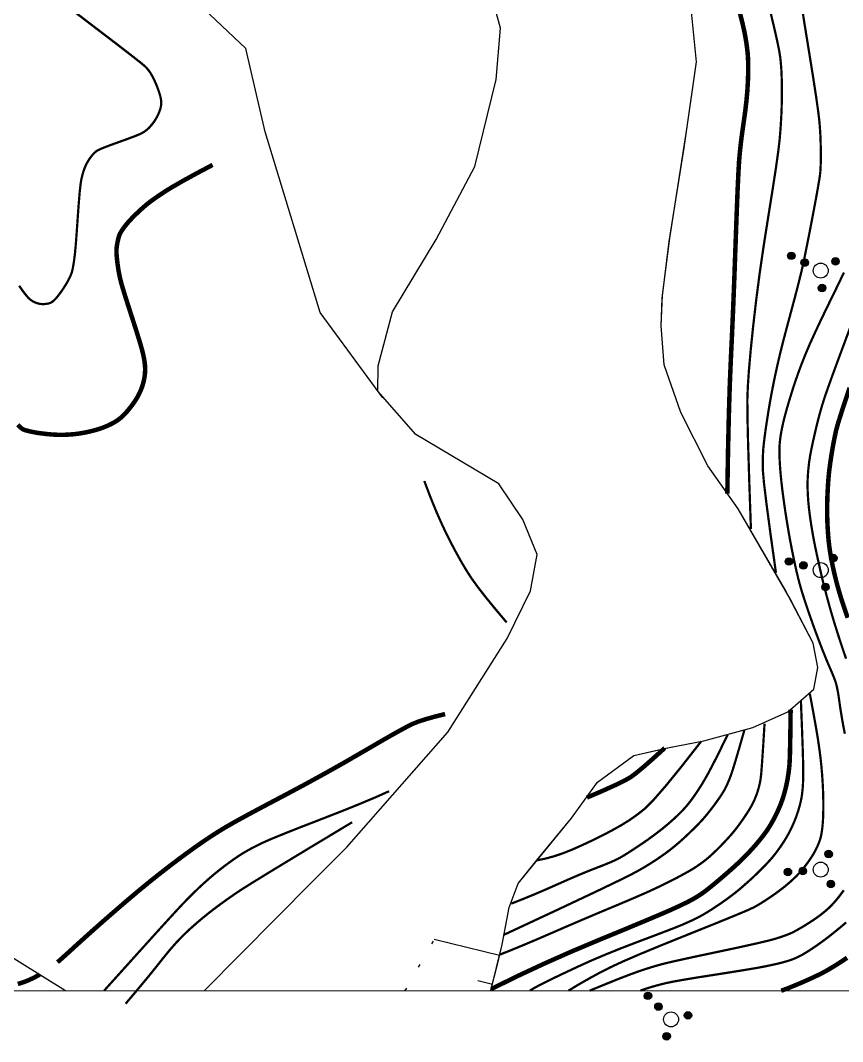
# Model space of a CAD drawing. Extents: x 396500 to 398250, y 1005980 to 1008200.
# Drawn here: x 398126.31 to 398153.76, y 1007798.3 to 1007832.39 of the extents above; entities that cross this region are included whole.
import ezdxf

# ---------------------------------------------------------------- set-up
doc = ezdxf.new("R2010")
doc.units = 0
doc.header["$LTSCALE"] = 0.5
doc.linetypes.add('X4', pattern=[1.6, 0, -1.6])
doc.layers.get('0').update_dxf_attribs({"linetype": 'CONTINUOUS'})
doc.layers.add('ASSIST', color=7, linetype='CONTINUOUS', plot=False)
for name, color, linetype in [('DGX', 2, 'CONTINUOUS'), ('DMTZ', 3, 'CONTINUOUS'), ('ZBTZ', 3, 'CONTINUOUS')]:
    doc.layers.add(name, color=color, linetype=linetype)
doc.layers.add('绘图层', color=6, linetype='CONTINUOUS', lineweight=5)
doc.linetypes.add('10421', pattern='A,2,[150,AAA.SHX,S=1,R=0,X=0,Y=1],1e-11', length=2)
doc.linetypes.add('1161', pattern='A,0,[149,AAA.SHX,S=0.15,R=0,X=0,Y=0],-1.6', length=1.6)

# ---------------------------------------------------------------- blocks, each defined once
blk = doc.blocks.new('*U110')
at = {"linetype": 'Continuous'}
for points in [[(-0.25, 2.2), (-0.238, 2.123), (-0.238, 2.277)], [(-0.238, 2.277), (-0.202, 2.053), (-0.202, 2.347)], [(-0.202, 2.053), (-0.238, 2.277), (-0.238, 2.123)], [(-0.202, 2.347), (-0.147, 1.998), (-0.147, 2.402)], [(-0.147, 1.998), (-0.202, 2.347), (-0.202, 2.053)], [(-0.147, 2.402), (-0.077, 1.962), (-0.077, 2.438)], [(-0.077, 1.962), (-0.147, 2.402), (-0.147, 1.998)], [(-0.077, 2.438), (0, 1.95), (0, 2.45)], [(0, 1.95), (-0.077, 2.438), (-0.077, 1.962)], [(0, 2.45), (0.077, 1.962), (0.077, 2.438)], [(0.077, 1.962), (0, 2.45), (0, 1.95)], [(0.077, 2.438), (0.147, 1.998), (0.147, 2.402)], [(0.147, 1.998), (0.077, 2.438), (0.077, 1.962)], [(0.147, 2.402), (0.202, 2.053), (0.202, 2.347)], [(0.202, 2.053), (0.147, 2.402), (0.147, 1.998)], [(0.202, 2.347), (0.238, 2.123), (0.238, 2.277)], [(0.238, 2.123), (0.202, 2.347), (0.202, 2.053)], [(0.25, 2.2), (0.238, 2.277), (0.238, 2.123)]]:
    blk.add_solid(points, dxfattribs=at)
blk = doc.blocks.new('*U109')
at = {"linetype": 'Continuous'}
for points in [[(-0.202, 1.347), (-0.147, 0.998), (-0.147, 1.402)], [(-0.147, 1.402), (-0.077, 0.962), (-0.077, 1.438)], [(-0.077, 0.962), (-0.147, 1.402), (-0.147, 0.998)], [(-0.077, 1.438), (0, 0.95), (0, 1.45)], [(0, 0.95), (-0.077, 1.438), (-0.077, 0.962)], [(0, 1.45), (0.077, 0.962), (0.077, 1.438)], [(0.077, 0.962), (0, 1.45), (0, 0.95)], [(0.077, 1.438), (0.147, 0.998), (0.147, 1.402)], [(0.147, 0.998), (0.077, 1.438), (0.077, 0.962)], [(0.147, 1.402), (0.202, 1.053), (0.202, 1.347)], [(0.202, 1.053), (0.147, 1.402), (0.147, 0.998)], [(-0.25, 1.2), (-0.238, 1.123), (-0.238, 1.277)], [(-0.238, 1.277), (-0.202, 1.053), (-0.202, 1.347)], [(-0.202, 1.053), (-0.238, 1.277), (-0.238, 1.123)], [(-0.147, 0.998), (-0.202, 1.347), (-0.202, 1.053)], [(0.202, 1.347), (0.238, 1.123), (0.238, 1.277)], [(0.238, 1.123), (0.202, 1.347), (0.202, 1.053)], [(0.25, 1.2), (0.238, 1.277), (0.238, 1.123)]]:
    blk.add_solid(points, dxfattribs=at)
blk = doc.blocks.new('*U108')
at = {"linetype": 'Continuous'}
for points in [[(-1.25, -0.6), (-1.238, -0.677), (-1.238, -0.523)], [(-1.238, -0.523), (-1.202, -0.747), (-1.202, -0.453)], [(-1.202, -0.747), (-1.238, -0.523), (-1.238, -0.677)], [(-1.202, -0.453), (-1.147, -0.802), (-1.147, -0.398)], [(-1.147, -0.802), (-1.202, -0.453), (-1.202, -0.747)], [(-1.147, -0.398), (-1.077, -0.838), (-1.077, -0.362)], [(-1.077, -0.838), (-1.147, -0.398), (-1.147, -0.802)], [(-1.077, -0.362), (-1, -0.85), (-1, -0.35)], [(-1, -0.85), (-1.077, -0.362), (-1.077, -0.838)], [(-1, -0.35), (-0.923, -0.838), (-0.923, -0.362)], [(-0.923, -0.838), (-1, -0.35), (-1, -0.85)], [(-0.923, -0.362), (-0.853, -0.802), (-0.853, -0.398)], [(-0.853, -0.802), (-0.923, -0.362), (-0.923, -0.838)], [(-0.853, -0.398), (-0.798, -0.747), (-0.798, -0.453)], [(-0.798, -0.747), (-0.853, -0.398), (-0.853, -0.802)], [(-0.798, -0.453), (-0.762, -0.677), (-0.762, -0.523)], [(-0.762, -0.677), (-0.798, -0.453), (-0.798, -0.747)], [(-0.75, -0.6), (-0.762, -0.523), (-0.762, -0.677)]]:
    blk.add_solid(points, dxfattribs=at)
blk = doc.blocks.new('*U107')
at = {"linetype": 'Continuous'}
for points in [[(0.75, -0.6), (0.762, -0.677), (0.762, -0.523)], [(0.762, -0.523), (0.798, -0.747), (0.798, -0.453)], [(0.798, -0.747), (0.762, -0.523), (0.762, -0.677)], [(0.798, -0.453), (0.853, -0.802), (0.853, -0.398)], [(0.853, -0.802), (0.798, -0.453), (0.798, -0.747)], [(0.853, -0.398), (0.923, -0.838), (0.923, -0.362)], [(0.923, -0.838), (0.853, -0.398), (0.853, -0.802)], [(0.923, -0.362), (1, -0.85), (1, -0.35)], [(1, -0.85), (0.923, -0.362), (0.923, -0.838)], [(1, -0.35), (1.077, -0.838), (1.077, -0.362)], [(1.077, -0.838), (1, -0.35), (1, -0.85)], [(1.077, -0.362), (1.147, -0.802), (1.147, -0.398)], [(1.147, -0.802), (1.077, -0.362), (1.077, -0.838)], [(1.147, -0.398), (1.202, -0.747), (1.202, -0.453)], [(1.202, -0.747), (1.147, -0.398), (1.147, -0.802)], [(1.202, -0.453), (1.238, -0.677), (1.238, -0.523)], [(1.238, -0.677), (1.202, -0.453), (1.202, -0.747)], [(1.25, -0.6), (1.238, -0.523), (1.238, -0.677)]]:
    blk.add_solid(points, dxfattribs=at)
blk = doc.blocks.new('gc160')
for centre, radius in [((0, 2.2), 0.25), ((0, 1.2), 0.25), ((0, 0), 0.5), ((-1, -0.6), 0.25), ((1, -0.6), 0.25)]:
    blk.add_circle(centre, radius)
at = {"linetype": 'Continuous'}
for name in ['*U110', '*U109', '*U108', '*U107']:
    blk.add_blockref(name, (0, 0), dxfattribs=at)

msp = doc.modelspace()

# ---------------------------------------------------------------- linework, layer by layer
at = {"layer": 'ASSIST', "linetype": '1161', "flags": 128}
msp.add_lwpolyline([(398142.02, 1007800), (398142.399, 1007801.54), (398142.633, 1007802.773), (398142.931, 1007803.579), (398144.715, 1007805.754), (398145.584, 1007806.956), (398146.799, 1007807.848), (398147.861, 1007808.093), (398149.129, 1007808.343), (398150.764, 1007808.784), (398151.939, 1007809.304), (398152.806, 1007810.069), (398152.944, 1007810.789), (398152.788, 1007811.606), (398151.833, 1007813.402), (398150.283, 1007816.089), (398149.271, 1007817.523), (398148.366, 1007819.301), (398147.802, 1007820.892), (398147.709, 1007822.194), (398147.751, 1007823.22), (398147.993, 1007825.125), (398148.563, 1007828.764), (398148.89, 1007831.01), (398148.677, 1007833.131), (398148.356, 1007835.297), (398148.501, 1007837.554), (398148.576, 1007837.886), (398149.025, 1007838.785), (398149.904, 1007840.345), (398150.85, 1007841.759), (398152.198, 1007842.928), (398153.283, 1007843.843), (398154.353, 1007844.354), (398156.242, 1007844.174), (398157.251, 1007844.031), (398159.807, 1007843.503), (398162.288, 1007842.879), (398163.871, 1007842.482), (398165.328, 1007841.983), (398166.696, 1007841.514), (398168.45, 1007840.912), (398173.781, 1007839.09), (398176.049, 1007838.337), (398178.161, 1007837.694), (398180.78, 1007836.928), (398182.566, 1007836.552), (398184.62, 1007836.189), (398186.394, 1007835.99), (398187.912, 1007836.12), (398189.201, 1007837.141), (398189.776, 1007838.251), (398190.12, 1007840.29), (398190.17, 1007842.598), (398190.403, 1007844.951), (398189.043, 1007847.627), (398186.439, 1007850.026), (398182.225, 1007851.659), (398179.103, 1007852.385), (398176.647, 1007852.937), (398174.727, 1007853.334), (398173.11, 1007853.669), (398168.439, 1007854.649), (398165.563, 1007855.29), (398158.789, 1007856.801), (398153.979, 1007858.808), (398149.396, 1007860.72), (398144.127, 1007864.7), (398142.759, 1007865.981), (398141.282, 1007867.363), (398140.55, 1007868.563), (398140.208, 1007869.78), (398140.511, 1007870.688), (398141.35, 1007871.773), (398142.86, 1007872.958), (398144.688, 1007874.352), (398146.121, 1007875.954), (398147.886, 1007878.704), (398148.807, 1007881.026), (398149.69, 1007882.6), (398150.822, 1007883.944), (398152.833, 1007885.552), (398155.084, 1007887.155), (398157.453, 1007888.399), (398159.821, 1007889.906), (398164.065, 1007891.774), (398167.151, 1007892.546), (398170.237, 1007892.763), (398172.231, 1007893.077), (398178.906, 1007894.329), (398187.893, 1007896.515), (398196.105, 1007897.363), (398198.497, 1007897.051), (398200.566, 1007896.587), (398204.507, 1007893.102), (398206.423, 1007891.187), (398209.498, 1007887.729), (398210.612, 1007887.806), (398213.195, 1007888.289), (398215.918, 1007889.203), (398220.573, 1007891.299), (398223.366, 1007894.936), (398225.772, 1007898.967), (398226.909, 1007900.593), (398227.45, 1007901.366), (398230.002, 1007904.286), (398230.914, 1007907.707), (398230.508, 1007910.965), (398230.735, 1007912.853), (398231.346, 1007914.53), (398231.704, 1007915.899), (398231.592, 1007917.4), (398230.516, 1007919.105), (398228.421, 1007920.266), (398226.188, 1007921.034), (398222.702, 1007920.758), (398220.157, 1007919.683), (398213.382, 1007916.314), (398211.653, 1007915.256), (398209.807, 1007914.296), (398207.213, 1007913.194), (398202.736, 1007911.958), (398198.513, 1007911.002), (398193.866, 1007910.829), (398191.118, 1007910.959), (398186.311, 1007911.089), (398183.26, 1007910.44), (398179.978, 1007908.815), (398175.69, 1007907.289), (398170.96, 1007906.391), (398164.865, 1007905.89), (398161.238, 1007904.319), (398157.823, 1007902.535), (398156.043, 1007901.477), (398153.127, 1007900.483), (398149.688, 1007899.603), (398147.117, 1007899.74), (398147.354, 1007906.259), (398146.727, 1007907.847), (398146.513, 1007910.403), (398146.692, 1007913.316), (398146.601, 1007914.543), (398146.316, 1007915.086), (398146.17, 1007915.27), (398146.043, 1007915.397), (398143.818, 1007916.025), (398133.841, 1007918.172), (398117.646, 1007921.722), (398115.495, 1007921.191), (398113.43, 1007918.324), (398111.271, 1007914.72), (398111.659, 1007911.426), (398111.138, 1007910.755), (398109.996, 1007910.755), (398105.411, 1007912.155), (398094.726, 1007914.446), (398089.329, 1007915.756), (398084.446, 1007917.001), (398081.014, 1007918.354), (398077.754, 1007918.158), (398074.291, 1007917.473), (398072.136, 1007917.258), (398058.971, 1007918.699), (398029.655, 1007921.908), (398021.04, 1007925.602), (398010.909, 1007927.444), (398008.421, 1007927.59), (398003.074, 1007927.335), (398001.194, 1007927.455), (398000.225, 1007927.796), (398000.036, 1007927.87)], dxfattribs=at)
at = {"layer": 'ASSIST', "linetype": 'X4'}
msp.add_lwpolyline([(398139.164, 1007800), (398140.226, 1007801.87)], dxfattribs=at)
at = {"layer": 'DGX', "linetype": 'Continuous', "const_width": 0.075}
for points in [[(398152.387, 1007832.957), (398152.495, 1007832.271), (398152.635, 1007831.407), (398152.774, 1007830.545), (398152.879, 1007829.86), (398152.951, 1007829.354), (398152.99, 1007829.026), (398153.009, 1007828.786), (398153.024, 1007828.543), (398153.033, 1007828.298), (398153.038, 1007828.05), (398153.038, 1007827.817), (398153.035, 1007827.615), (398153.029, 1007827.445), (398153.019, 1007827.306), (398152.996, 1007827.131), (398152.949, 1007826.851), (398152.88, 1007826.465), (398152.788, 1007825.975), (398152.691, 1007825.466), (398152.605, 1007825.027), (398152.531, 1007824.658), (398152.47, 1007824.358), (398152.402, 1007824.056), (398152.311, 1007823.682), (398152.196, 1007823.235), (398152.057, 1007822.715), (398151.918, 1007822.198), (398151.802, 1007821.758), (398151.71, 1007821.396), (398151.641, 1007821.111), (398151.585, 1007820.865), (398151.531, 1007820.62), (398151.479, 1007820.374), (398151.43, 1007820.129), (398151.381, 1007819.875), (398151.333, 1007819.606), (398151.285, 1007819.32), (398151.238, 1007819.018), (398151.194, 1007818.728), (398151.16, 1007818.475), (398151.134, 1007818.261), (398151.117, 1007818.086), (398151.107, 1007817.922), (398151.101, 1007817.743), (398151.101, 1007817.549), (398151.106, 1007817.34), (398151.138, 1007816.966), (398151.221, 1007816.276), (398151.355, 1007815.27), (398151.54, 1007813.948)], [(398128.166, 1007832.644), (398128.863, 1007832.111), (398129.535, 1007831.598), (398130.029, 1007831.216), (398130.346, 1007830.966), (398130.486, 1007830.848), (398130.534, 1007830.795), (398130.579, 1007830.742), (398130.619, 1007830.689), (398130.655, 1007830.637), (398130.69, 1007830.578), (398130.728, 1007830.508), (398130.768, 1007830.427), (398130.812, 1007830.334), (398130.855, 1007830.235), (398130.894, 1007830.134), (398130.931, 1007830.031), (398130.964, 1007829.927), (398130.991, 1007829.826), (398131.008, 1007829.736), (398131.016, 1007829.655), (398131.013, 1007829.584), (398131.003, 1007829.517), (398130.985, 1007829.446), (398130.961, 1007829.371), (398130.93, 1007829.294), (398130.895, 1007829.217), (398130.856, 1007829.144), (398130.816, 1007829.075), (398130.773, 1007829.01), (398130.727, 1007828.949), (398130.68, 1007828.891), (398130.632, 1007828.836), (398130.582, 1007828.785), (398130.529, 1007828.738), (398130.472, 1007828.694), (398130.41, 1007828.654), (398130.343, 1007828.617), (398130.245, 1007828.573), (398130.086, 1007828.51), (398129.867, 1007828.428), (398129.589, 1007828.328), (398129.312, 1007828.228), (398129.101, 1007828.147), (398128.953, 1007828.085), (398128.871, 1007828.042), (398128.82, 1007828.004), (398128.767, 1007827.956), (398128.714, 1007827.897), (398128.659, 1007827.828), (398128.606, 1007827.753), (398128.558, 1007827.676), (398128.515, 1007827.596), (398128.477, 1007827.515), (398128.443, 1007827.428), (398128.41, 1007827.332), (398128.38, 1007827.226), (398128.351, 1007827.11), (398128.322, 1007826.937), (398128.291, 1007826.659), (398128.259, 1007826.276), (398128.224, 1007825.789), (398128.19, 1007825.297), (398128.16, 1007824.901), (398128.132, 1007824.602), (398128.107, 1007824.399), (398128.085, 1007824.257), (398128.065, 1007824.141), (398128.047, 1007824.051), (398128.03, 1007823.986), (398128.01, 1007823.931), (398127.984, 1007823.869), (398127.951, 1007823.798), (398127.912, 1007823.72), (398127.866, 1007823.637), (398127.815, 1007823.552), (398127.759, 1007823.464), (398127.698, 1007823.373), (398127.637, 1007823.288), (398127.583, 1007823.215), (398127.534, 1007823.154), (398127.492, 1007823.105), (398127.453, 1007823.066), (398127.416, 1007823.032), (398127.381, 1007823.003), (398127.347, 1007822.98), (398127.308, 1007822.96), (398127.26, 1007822.945), (398127.202, 1007822.933), (398127.134, 1007822.924), (398127.062, 1007822.921), (398126.992, 1007822.925), (398126.923, 1007822.937), (398126.856, 1007822.956), (398126.792, 1007822.982), (398126.733, 1007823.011), (398126.678, 1007823.044), (398126.629, 1007823.082), (398126.577, 1007823.131), (398126.516, 1007823.2), (398126.446, 1007823.288), (398126.366, 1007823.395), (398126.269, 1007823.537)], [(398151.341, 1007832.736), (398151.475, 1007832.178), (398151.577, 1007831.728), (398151.647, 1007831.388), (398151.684, 1007831.156), (398151.703, 1007830.973), (398151.718, 1007830.781), (398151.728, 1007830.579), (398151.735, 1007830.367), (398151.738, 1007830.146), (398151.738, 1007829.918), (398151.735, 1007829.683), (398151.729, 1007829.441), (398151.718, 1007829.19), (398151.703, 1007828.931), (398151.684, 1007828.662), (398151.66, 1007828.384), (398151.616, 1007828.013), (398151.539, 1007827.466), (398151.428, 1007826.743), (398151.284, 1007825.844), (398151.131, 1007824.874), (398150.995, 1007823.939), (398150.878, 1007823.039), (398150.778, 1007822.173), (398150.697, 1007821.385), (398150.638, 1007820.718), (398150.601, 1007820.17), (398150.585, 1007819.742), (398150.588, 1007819.196), (398150.609, 1007818.292), (398150.648, 1007817.031), (398150.704, 1007815.412)], [(398153.81, 1007823.976), (398153.593, 1007823.523), (398153.332, 1007822.989), (398153.07, 1007822.449), (398152.849, 1007821.98), (398152.667, 1007821.58), (398152.527, 1007821.25), (398152.411, 1007820.959), (398152.304, 1007820.674), (398152.206, 1007820.397), (398152.116, 1007820.127), (398152.036, 1007819.872), (398151.966, 1007819.643), (398151.906, 1007819.438), (398151.857, 1007819.259), (398151.815, 1007819.097), (398151.778, 1007818.945), (398151.747, 1007818.803), (398151.721, 1007818.671), (398151.699, 1007818.546), (398151.682, 1007818.426), (398151.669, 1007818.311), (398151.661, 1007818.202), (398151.656, 1007818.085), (398151.656, 1007817.95), (398151.66, 1007817.796), (398151.668, 1007817.623), (398151.681, 1007817.433), (398151.698, 1007817.228), (398151.72, 1007817.006), (398151.747, 1007816.769), (398151.779, 1007816.517), (398151.816, 1007816.249), (398151.857, 1007815.967), (398151.904, 1007815.669), (398151.954, 1007815.367), (398152.007, 1007815.068), (398152.063, 1007814.772), (398152.122, 1007814.481), (398152.18, 1007814.207), (398152.235, 1007813.964), (398152.286, 1007813.752), (398152.334, 1007813.571), (398152.385, 1007813.393), (398152.447, 1007813.191), (398152.521, 1007812.964), (398152.605, 1007812.713), (398152.696, 1007812.45), (398152.79, 1007812.185), (398152.887, 1007811.919), (398152.988, 1007811.651), (398153.087, 1007811.394), (398153.18, 1007811.16), (398153.267, 1007810.949), (398153.348, 1007810.761), (398153.42, 1007810.595), (398153.478, 1007810.45), (398153.523, 1007810.328), (398153.555, 1007810.226), (398153.58, 1007810.121), (398153.606, 1007809.984), (398153.634, 1007809.816), (398153.662, 1007809.618), (398153.695, 1007809.392), (398153.735, 1007809.143), (398153.783, 1007808.872), (398153.839, 1007808.577)], [(398154.012, 1007822.124), (398153.794, 1007821.537), (398153.577, 1007820.953), (398153.399, 1007820.467), (398153.26, 1007820.079), (398153.16, 1007819.789), (398153.081, 1007819.537), (398153.002, 1007819.263), (398152.925, 1007818.968), (398152.849, 1007818.65), (398152.78, 1007818.345), (398152.725, 1007818.086), (398152.684, 1007817.872), (398152.657, 1007817.705), (398152.638, 1007817.561), (398152.623, 1007817.42), (398152.611, 1007817.281), (398152.602, 1007817.144), (398152.597, 1007817.007), (398152.596, 1007816.866), (398152.598, 1007816.723), (398152.604, 1007816.576), (398152.613, 1007816.424), (398152.626, 1007816.264), (398152.643, 1007816.097), (398152.665, 1007815.922), (398152.689, 1007815.741), (398152.718, 1007815.552), (398152.749, 1007815.357), (398152.785, 1007815.155), (398152.827, 1007814.932), (398152.88, 1007814.676), (398152.943, 1007814.385), (398153.016, 1007814.059), (398153.096, 1007813.717), (398153.182, 1007813.376), (398153.272, 1007813.036), (398153.366, 1007812.697), (398153.471, 1007812.342), (398153.591, 1007811.955), (398153.728, 1007811.535), (398153.881, 1007811.083)], [(398139.798, 1007817.017), (398140.001, 1007816.48), (398140.206, 1007815.978), (398140.414, 1007815.51), (398140.625, 1007815.076), (398140.831, 1007814.681), (398141.026, 1007814.33), (398141.208, 1007814.023), (398141.379, 1007813.76), (398141.575, 1007813.488), (398141.835, 1007813.152), (398142.16, 1007812.754), (398142.548, 1007812.292)], [(398152.373, 1007809.679), (398152.41, 1007808.74), (398152.436, 1007808.014), (398152.45, 1007807.5), (398152.452, 1007807.199), (398152.447, 1007807.013), (398152.439, 1007806.844), (398152.427, 1007806.691), (398152.411, 1007806.556), (398152.391, 1007806.426), (398152.362, 1007806.288), (398152.325, 1007806.144), (398152.28, 1007805.993), (398152.228, 1007805.839), (398152.171, 1007805.688), (398152.107, 1007805.538), (398152.038, 1007805.39), (398151.963, 1007805.244), (398151.881, 1007805.099), (398151.793, 1007804.957), (398151.699, 1007804.816), (398151.603, 1007804.681), (398151.507, 1007804.555), (398151.412, 1007804.438), (398151.317, 1007804.33), (398151.219, 1007804.224), (398151.113, 1007804.114), (398150.999, 1007804), (398150.877, 1007803.881), (398150.749, 1007803.76), (398150.616, 1007803.639), (398150.479, 1007803.518), (398150.338, 1007803.396), (398150.187, 1007803.272), (398150.018, 1007803.143), (398149.834, 1007803.008), (398149.632, 1007802.868), (398149.432, 1007802.735), (398149.25, 1007802.62), (398149.087, 1007802.524), (398148.943, 1007802.446), (398148.808, 1007802.379), (398148.67, 1007802.314), (398148.532, 1007802.252), (398148.392, 1007802.191), (398148.195, 1007802.111), (398147.887, 1007801.992), (398147.468, 1007801.832), (398146.938, 1007801.633), (398146.373, 1007801.416), (398145.848, 1007801.204), (398145.363, 1007800.998), (398144.92, 1007800.797), (398144.528, 1007800.613), (398144.2, 1007800.457), (398143.936, 1007800.329), (398143.736, 1007800.228), (398143.584, 1007800.149), (398143.466, 1007800.085), (398143.38, 1007800.035), (398143.328, 1007800)], [(398144.613, 1007800), (398144.986, 1007800.224), (398145.346, 1007800.429), (398145.693, 1007800.617), (398146.027, 1007800.786), (398146.436, 1007800.975), (398147.007, 1007801.222), (398147.742, 1007801.526), (398148.64, 1007801.888), (398149.51, 1007802.237), (398150.164, 1007802.504), (398150.6, 1007802.687), (398150.818, 1007802.789), (398150.934, 1007802.854), (398151.061, 1007802.931), (398151.2, 1007803.02), (398151.349, 1007803.12), (398151.497, 1007803.222), (398151.631, 1007803.319), (398151.749, 1007803.409), (398151.854, 1007803.492), (398151.949, 1007803.573), (398152.042, 1007803.654), (398152.131, 1007803.736), (398152.217, 1007803.819), (398152.302, 1007803.907), (398152.389, 1007804.005), (398152.478, 1007804.113), (398152.569, 1007804.231), (398152.657, 1007804.352), (398152.736, 1007804.471), (398152.806, 1007804.587), (398152.867, 1007804.7), (398152.92, 1007804.809), (398152.964, 1007804.91), (398152.999, 1007805.005), (398153.026, 1007805.091), (398153.048, 1007805.18), (398153.067, 1007805.278), (398153.083, 1007805.387), (398153.096, 1007805.506), (398153.107, 1007805.638), (398153.115, 1007805.787), (398153.12, 1007805.951), (398153.123, 1007806.131), (398153.122, 1007806.325), (398153.118, 1007806.533), (398153.109, 1007806.754), (398153.097, 1007806.988), (398153.08, 1007807.232), (398153.058, 1007807.484), (398153.031, 1007807.743), (398152.998, 1007808.01), (398152.952, 1007808.332), (398152.882, 1007808.757), (398152.788, 1007809.284), (398152.671, 1007809.914)], [(398151.159, 1007808.91), (398151.114, 1007808.174), (398151.077, 1007807.619), (398151.048, 1007807.245), (398151.026, 1007807.052), (398151.007, 1007806.951), (398150.984, 1007806.852), (398150.959, 1007806.755), (398150.931, 1007806.66), (398150.9, 1007806.567), (398150.865, 1007806.473), (398150.826, 1007806.379), (398150.783, 1007806.285), (398150.731, 1007806.184), (398150.665, 1007806.068), (398150.584, 1007805.938), (398150.488, 1007805.793), (398150.387, 1007805.647), (398150.289, 1007805.512), (398150.195, 1007805.389), (398150.105, 1007805.277), (398150.01, 1007805.167), (398149.903, 1007805.049), (398149.784, 1007804.923), (398149.654, 1007804.789), (398149.523, 1007804.66), (398149.404, 1007804.547), (398149.296, 1007804.45), (398149.2, 1007804.37), (398149.108, 1007804.299), (398149.011, 1007804.228), (398148.91, 1007804.158), (398148.805, 1007804.089), (398148.673, 1007804.01), (398148.494, 1007803.909), (398148.268, 1007803.787), (398147.993, 1007803.645), (398147.662, 1007803.481), (398147.262, 1007803.296), (398146.795, 1007803.091), (398146.261, 1007802.865), (398145.696, 1007802.629), (398145.139, 1007802.393), (398144.589, 1007802.158), (398144.047, 1007801.922), (398143.535, 1007801.701), (398143.076, 1007801.507), (398142.671, 1007801.341), (398142.319, 1007801.201)], [(398142.463, 1007801.867), (398144.222, 1007802.688), (398145.547, 1007803.313), (398146.438, 1007803.742), (398146.894, 1007803.975), (398147.128, 1007804.11), (398147.347, 1007804.244), (398147.553, 1007804.377), (398147.746, 1007804.509), (398147.929, 1007804.642), (398148.105, 1007804.779), (398148.274, 1007804.92), (398148.436, 1007805.064), (398148.589, 1007805.207), (398148.731, 1007805.343), (398148.863, 1007805.473), (398148.984, 1007805.596), (398149.102, 1007805.724), (398149.224, 1007805.867), (398149.351, 1007806.025), (398149.482, 1007806.198), (398149.604, 1007806.367), (398149.705, 1007806.513), (398149.783, 1007806.636), (398149.84, 1007806.736), (398149.886, 1007806.83), (398149.933, 1007806.933), (398149.98, 1007807.046), (398150.028, 1007807.169), (398150.093, 1007807.36), (398150.191, 1007807.68), (398150.323, 1007808.129), (398150.488, 1007808.706)], [(398149.93, 1007808.55), (398149.662, 1007808), (398149.431, 1007807.542), (398149.236, 1007807.177), (398149.077, 1007806.904), (398148.939, 1007806.689), (398148.808, 1007806.496), (398148.684, 1007806.325), (398148.566, 1007806.176), (398148.44, 1007806.035), (398148.294, 1007805.886), (398148.126, 1007805.728), (398147.937, 1007805.562), (398147.73, 1007805.391), (398147.509, 1007805.221), (398147.274, 1007805.049), (398147.025, 1007804.877), (398146.787, 1007804.72), (398146.587, 1007804.59), (398146.423, 1007804.489), (398146.296, 1007804.417), (398146.168, 1007804.353), (398146, 1007804.279), (398145.793, 1007804.194), (398145.546, 1007804.098), (398145.265, 1007803.988), (398144.954, 1007803.86), (398144.614, 1007803.713), (398144.243, 1007803.549), (398143.858, 1007803.378), (398143.472, 1007803.213), (398143.087, 1007803.055), (398142.702, 1007802.904)], [(398149.045, 1007808.324), (398148.389, 1007807.485), (398147.856, 1007806.83), (398147.447, 1007806.361), (398147.161, 1007806.076), (398146.923, 1007805.886), (398146.658, 1007805.699), (398146.366, 1007805.517), (398146.047, 1007805.339), (398145.716, 1007805.167), (398145.389, 1007805.006), (398145.066, 1007804.855), (398144.747, 1007804.713), (398144.435, 1007804.588), (398144.132, 1007804.486), (398143.839, 1007804.406), (398143.555, 1007804.35)], [(398138.623, 1007806.658), (398138.182, 1007806.46), (398137.647, 1007806.235), (398137.017, 1007805.981), (398136.293, 1007805.699), (398135.593, 1007805.428), (398135.038, 1007805.207), (398134.626, 1007805.037), (398134.358, 1007804.916), (398134.173, 1007804.824), (398134.006, 1007804.737), (398133.859, 1007804.656), (398133.732, 1007804.581), (398133.607, 1007804.501), (398133.468, 1007804.407), (398133.315, 1007804.298), (398133.148, 1007804.175), (398132.974, 1007804.041), (398132.798, 1007803.899), (398132.622, 1007803.75), (398132.445, 1007803.593), (398132.267, 1007803.428), (398132.091, 1007803.259), (398131.915, 1007803.083), (398131.74, 1007802.902), (398131.515, 1007802.662), (398131.192, 1007802.31), (398130.77, 1007801.845), (398130.249, 1007801.267), (398129.75, 1007800.713), (398129.393, 1007800.317), (398129.179, 1007800.079), (398129.108, 1007800)], [(398137.39, 1007805.622), (398135.924, 1007804.74), (398134.813, 1007804.067), (398134.058, 1007803.604), (398133.657, 1007803.351), (398133.437, 1007803.202), (398133.222, 1007803.052), (398133.012, 1007802.901), (398132.807, 1007802.749), (398132.602, 1007802.591), (398132.392, 1007802.421), (398132.178, 1007802.239), (398131.959, 1007802.045), (398131.737, 1007801.834), (398131.513, 1007801.599), (398131.287, 1007801.342), (398131.059, 1007801.061), (398130.81, 1007800.747), (398130.522, 1007800.393), (398130.193, 1007799.998), (398129.825, 1007799.562)], [(398153.805, 1007803.351), (398153.72, 1007803.235), (398153.622, 1007803.107), (398153.516, 1007802.979), (398153.406, 1007802.859), (398153.293, 1007802.748), (398153.177, 1007802.645), (398153.052, 1007802.545), (398152.913, 1007802.442), (398152.759, 1007802.336), (398152.59, 1007802.228), (398152.425, 1007802.126), (398152.279, 1007802.042), (398152.155, 1007801.974), (398152.051, 1007801.922), (398151.948, 1007801.879), (398151.825, 1007801.832), (398151.683, 1007801.783), (398151.522, 1007801.732), (398151.277, 1007801.666), (398150.883, 1007801.573), (398150.34, 1007801.452), (398149.648, 1007801.305), (398148.953, 1007801.158), (398148.404, 1007801.039), (398148.001, 1007800.948), (398147.742, 1007800.885), (398147.552, 1007800.832), (398147.353, 1007800.773), (398147.146, 1007800.707), (398146.93, 1007800.634), (398146.665, 1007800.537), (398146.308, 1007800.4), (398145.861, 1007800.22), (398145.322, 1007800)], [(398153.884, 1007802.276), (398153.674, 1007802.099), (398153.484, 1007801.944), (398153.314, 1007801.809), (398153.164, 1007801.695), (398153.027, 1007801.595), (398152.896, 1007801.502), (398152.77, 1007801.416), (398152.65, 1007801.338), (398152.537, 1007801.267), (398152.43, 1007801.204), (398152.33, 1007801.15), (398152.237, 1007801.104), (398152.142, 1007801.063), (398152.034, 1007801.023), (398151.914, 1007800.984), (398151.781, 1007800.947), (398151.635, 1007800.909), (398151.475, 1007800.872), (398151.3, 1007800.834), (398151.111, 1007800.796), (398150.86, 1007800.75), (398150.503, 1007800.69), (398150.038, 1007800.615), (398149.466, 1007800.525), (398148.897, 1007800.436), (398148.443, 1007800.36), (398148.103, 1007800.299), (398147.877, 1007800.252), (398147.714, 1007800.212), (398147.561, 1007800.172), (398147.418, 1007800.132), (398147.286, 1007800.091), (398147.174, 1007800.055), (398147.092, 1007800.027), (398147.039, 1007800.009), (398147.016, 1007800)]]:
    msp.add_lwpolyline(points, dxfattribs=at)
at = {"layer": 'DGX', "color": 3, "linetype": 'Continuous', "lineweight": -2, "const_width": 0.15}
for points in [[(398149.916, 1007816.588), (398149.939, 1007817.988), (398149.967, 1007819.206), (398149.999, 1007820.242), (398150.035, 1007821.097), (398150.073, 1007821.907), (398150.112, 1007822.808), (398150.151, 1007823.8), (398150.19, 1007824.883), (398150.227, 1007825.906), (398150.259, 1007826.716), (398150.287, 1007827.314), (398150.309, 1007827.7), (398150.335, 1007827.991), (398150.369, 1007828.305), (398150.412, 1007828.642), (398150.464, 1007829.003), (398150.515, 1007829.367), (398150.555, 1007829.713), (398150.585, 1007830.041), (398150.603, 1007830.352), (398150.613, 1007830.638), (398150.614, 1007830.892), (398150.608, 1007831.113), (398150.595, 1007831.301), (398150.575, 1007831.476), (398150.55, 1007831.654), (398150.52, 1007831.836), (398150.485, 1007832.022), (398150.43, 1007832.267), (398150.341, 1007832.628)], [(398132.729, 1007827.569), (398132.206, 1007827.292), (398131.772, 1007827.054), (398131.426, 1007826.856), (398131.168, 1007826.699), (398130.969, 1007826.568), (398130.8, 1007826.452), (398130.66, 1007826.351), (398130.549, 1007826.265), (398130.451, 1007826.182), (398130.349, 1007826.092), (398130.244, 1007825.995), (398130.135, 1007825.89), (398130.031, 1007825.785), (398129.938, 1007825.685), (398129.857, 1007825.591), (398129.788, 1007825.503), (398129.73, 1007825.423), (398129.683, 1007825.353), (398129.648, 1007825.292), (398129.624, 1007825.242), (398129.606, 1007825.193), (398129.588, 1007825.135), (398129.571, 1007825.068), (398129.555, 1007824.993), (398129.54, 1007824.915), (398129.529, 1007824.843), (398129.522, 1007824.776), (398129.518, 1007824.714), (398129.518, 1007824.641), (398129.525, 1007824.541), (398129.537, 1007824.414), (398129.556, 1007824.26), (398129.579, 1007824.096), (398129.607, 1007823.939), (398129.638, 1007823.789), (398129.673, 1007823.647), (398129.724, 1007823.469), (398129.802, 1007823.213), (398129.909, 1007822.878), (398130.043, 1007822.463), (398130.177, 1007822.048), (398130.282, 1007821.71), (398130.359, 1007821.447), (398130.406, 1007821.262), (398130.436, 1007821.122), (398130.457, 1007820.996), (398130.47, 1007820.884), (398130.476, 1007820.787), (398130.475, 1007820.699), (398130.471, 1007820.615), (398130.463, 1007820.534), (398130.451, 1007820.456), (398130.436, 1007820.381), (398130.419, 1007820.307), (398130.398, 1007820.233), (398130.375, 1007820.16), (398130.348, 1007820.087), (398130.317, 1007820.013), (398130.283, 1007819.938), (398130.244, 1007819.862), (398130.199, 1007819.782), (398130.143, 1007819.694), (398130.077, 1007819.598), (398130.001, 1007819.495), (398129.921, 1007819.394), (398129.846, 1007819.305), (398129.774, 1007819.228), (398129.705, 1007819.162), (398129.638, 1007819.105), (398129.568, 1007819.052), (398129.496, 1007819.004), (398129.422, 1007818.959), (398129.343, 1007818.918), (398129.258, 1007818.877), (398129.166, 1007818.837), (398129.067, 1007818.797), (398128.962, 1007818.76), (398128.848, 1007818.725), (398128.726, 1007818.691), (398128.596, 1007818.66), (398128.466, 1007818.633), (398128.344, 1007818.611), (398128.229, 1007818.593), (398128.121, 1007818.58), (398128.016, 1007818.571), (398127.911, 1007818.564), (398127.804, 1007818.559), (398127.697, 1007818.556), (398127.584, 1007818.557), (398127.461, 1007818.562), (398127.328, 1007818.571), (398127.185, 1007818.584), (398127.042, 1007818.601), (398126.911, 1007818.618), (398126.793, 1007818.638), (398126.686, 1007818.659), (398126.593, 1007818.68), (398126.516, 1007818.699), (398126.456, 1007818.718), (398126.412, 1007818.734), (398126.373, 1007818.756), (398126.329, 1007818.79), (398126.279, 1007818.836), (398126.223, 1007818.893)], [(398153.999, 1007820.127), (398153.777, 1007819.46), (398153.629, 1007818.993), (398153.553, 1007818.725), (398153.516, 1007818.553), (398153.479, 1007818.371), (398153.443, 1007818.179), (398153.409, 1007817.978), (398153.377, 1007817.779), (398153.35, 1007817.594), (398153.327, 1007817.423), (398153.309, 1007817.265), (398153.294, 1007817.105), (398153.28, 1007816.924), (398153.269, 1007816.724), (398153.258, 1007816.505), (398153.252, 1007816.276), (398153.249, 1007816.048), (398153.252, 1007815.822), (398153.259, 1007815.598), (398153.271, 1007815.383), (398153.285, 1007815.185), (398153.301, 1007815.004), (398153.32, 1007814.84), (398153.343, 1007814.682), (398153.37, 1007814.519), (398153.4, 1007814.35), (398153.435, 1007814.176), (398153.475, 1007813.994), (398153.52, 1007813.802), (398153.572, 1007813.599), (398153.631, 1007813.385), (398153.705, 1007813.135), (398153.806, 1007812.823), (398153.934, 1007812.448)], [(398127.55, 1007800.949), (398127.611, 1007801.001), (398127.735, 1007801.111), (398127.923, 1007801.281), (398128.175, 1007801.511), (398128.474, 1007801.782), (398128.804, 1007802.077), (398129.165, 1007802.395), (398129.557, 1007802.736), (398129.954, 1007803.077), (398130.328, 1007803.391), (398130.679, 1007803.678), (398131.009, 1007803.939), (398131.319, 1007804.179), (398131.614, 1007804.402), (398131.895, 1007804.609), (398132.16, 1007804.799), (398132.414, 1007804.976), (398132.663, 1007805.143), (398132.905, 1007805.298), (398133.142, 1007805.443), (398133.437, 1007805.613), (398133.855, 1007805.843), (398134.396, 1007806.133), (398135.059, 1007806.483), (398135.775, 1007806.864), (398136.47, 1007807.245), (398137.146, 1007807.625), (398137.801, 1007808.005), (398138.386, 1007808.346), (398138.85, 1007808.61), (398139.194, 1007808.798), (398139.416, 1007808.909), (398139.605, 1007808.984), (398139.848, 1007809.063), (398140.143, 1007809.146), (398140.492, 1007809.233)], [(398152.03, 1007809.382), (398152.023, 1007808.724), (398152.014, 1007808.214), (398152.006, 1007807.852), (398151.997, 1007807.638), (398151.987, 1007807.498), (398151.972, 1007807.357), (398151.953, 1007807.216), (398151.93, 1007807.073), (398151.903, 1007806.93), (398151.871, 1007806.787), (398151.835, 1007806.643), (398151.793, 1007806.498), (398151.745, 1007806.351), (398151.689, 1007806.2), (398151.623, 1007806.046), (398151.549, 1007805.887), (398151.471, 1007805.733), (398151.392, 1007805.59), (398151.313, 1007805.459), (398151.235, 1007805.34), (398151.153, 1007805.226), (398151.065, 1007805.111), (398150.971, 1007804.994), (398150.872, 1007804.876), (398150.766, 1007804.757), (398150.656, 1007804.637), (398150.541, 1007804.516), (398150.42, 1007804.394), (398150.283, 1007804.262), (398150.118, 1007804.111), (398149.927, 1007803.942), (398149.708, 1007803.753), (398149.493, 1007803.573), (398149.313, 1007803.426), (398149.17, 1007803.314), (398149.062, 1007803.236), (398148.97, 1007803.176), (398148.877, 1007803.118), (398148.78, 1007803.062), (398148.682, 1007803.007), (398148.567, 1007802.948), (398148.421, 1007802.877), (398148.245, 1007802.794), (398148.038, 1007802.699), (398147.723, 1007802.562), (398147.219, 1007802.349), (398146.529, 1007802.061), (398145.65, 1007801.699), (398144.695, 1007801.297), (398143.774, 1007800.888), (398142.886, 1007800.473), (398142.032, 1007800.052)], [(398147.824, 1007808.098), (398147.427, 1007807.738), (398147.104, 1007807.456), (398146.857, 1007807.252), (398146.684, 1007807.125), (398146.492, 1007807.016), (398146.185, 1007806.866), (398145.765, 1007806.676), (398145.23, 1007806.446)], [(398153.916, 1007801.097), (398153.688, 1007800.945), (398153.479, 1007800.813), (398153.288, 1007800.699), (398153.116, 1007800.604), (398152.943, 1007800.517), (398152.749, 1007800.425), (398152.535, 1007800.328), (398152.3, 1007800.226), (398152.079, 1007800.135), (398151.908, 1007800.066), (398151.786, 1007800.021), (398151.714, 1007800)], [(398126.224, 1007800.221), (398126.332, 1007800.254), (398126.447, 1007800.293), (398126.566, 1007800.34), (398126.691, 1007800.397), (398126.821, 1007800.462), (398126.956, 1007800.537)]]:
    msp.add_lwpolyline(points, dxfattribs=at)
at = {"layer": 'DMTZ', "linetype": 'Continuous'}
for p, q in [((398142.31, 1007801.172), (398140.13, 1007801.702)), ((398142.07, 1007800.201), (398141.584, 1007800.322))]:
    msp.add_line(p, q, dxfattribs=at)
at = {"layer": 'DMTZ', "linetype": '10421', "flags": 128}
for points in [[(398132.459, 1007800), (398136.052, 1007803.633), (398137.215, 1007804.791), (398140.579, 1007808.632), (398142.569, 1007811.758), (398143.343, 1007813.348), (398143.566, 1007814.566), (398143.083, 1007815.732), (398142.285, 1007816.921), (398139.52, 1007818.564), (398138.241, 1007820.015), (398138.258, 1007820.856), (398138.734, 1007822.667), (398140.189, 1007825.08), (398141.485, 1007827.521), (398142.203, 1007830.423), (398142.343, 1007832.133), (398141.643, 1007834.725), (398140.172, 1007835.665), (398139.271, 1007836.324), (398137.437, 1007837.552), (398135.959, 1007838.636), (398133.739, 1007840.402), (398131.882, 1007842.042), (398131.378, 1007843.087), (398131.051, 1007844.229)], [(398138.413, 1007819.792), (398136.322, 1007822.636), (398134.488, 1007828.671), (398133.841, 1007831.45), (398130.636, 1007834.498), (398128.705, 1007837.705), (398128.106, 1007838.884), (398127.404, 1007840.938), (398126.338, 1007843.43)], [(398110.02, 1007840.292), (398110.382, 1007838.347), (398110.808, 1007835.943), (398112.786, 1007830.411), (398114.236, 1007826.326), (398116.522, 1007823.226), (398118.345, 1007819.701), (398119.137, 1007816.479), (398120.102, 1007813.225), (398122.581, 1007806.295), (398125.596, 1007801.385), (398127.817, 1007800)]]:
    msp.add_lwpolyline(points, dxfattribs=at)
at = {"layer": 'DMTZ', "linetype": '10421'}
msp.add_lwpolyline([(398142.399, 1007801.54), (398142.633, 1007802.773), (398142.931, 1007803.579), (398143.556, 1007804.35), (398144.715, 1007805.754), (398145.584, 1007806.956), (398146.799, 1007807.848), (398147.969, 1007808.118), (398149.129, 1007808.343), (398150.764, 1007808.784), (398151.939, 1007809.304), (398152.806, 1007810.069), (398152.944, 1007810.789), (398152.788, 1007811.606), (398152.019, 1007813.08), (398150.283, 1007816.089), (398149.271, 1007817.523), (398148.366, 1007819.301), (398147.802, 1007820.892), (398147.709, 1007822.194), (398147.736, 1007823.103), (398147.974, 1007825.01), (398148.471, 1007828.136), (398148.89, 1007831.01), (398148.677, 1007833.131)], dxfattribs=at)
at = {"layer": 'DMTZ', "linetype": 'Continuous'}
msp.add_lwpolyline([(398142.02, 1007800), (398142.248, 1007800.921), (398142.399, 1007801.54)], dxfattribs=at)
at = {"layer": '绘图层', "linetype": 'Continuous', "flags": 128}
msp.add_lwpolyline([(397850.03, 1008199.993), (397850.03, 1007799.993), (398250.03, 1007799.993), (398250.03, 1008199.993)], close=True, dxfattribs=at)

# ---------------------------------------------------------------- block references
at = {"layer": 'ZBTZ', "linetype": 'Continuous', "yscale": 0.5}
for p, xscale, rotation in [((398153.036, 1007824.039), 0.5000000000020228, 63.37656789027521), ((398153.036, 1007814.039), 0.500000000012968, 74.78072450802837), ((398153.036, 1007804.039), 0.4999999999945607, 94.13922543805765), ((398148.036, 1007799.039), 0.4999999999940978, 44.45204015858028)]:
    msp.add_blockref('gc160', p, dxfattribs=dict(at, xscale=xscale, rotation=rotation))

doc.saveas('drawing.dxf')
